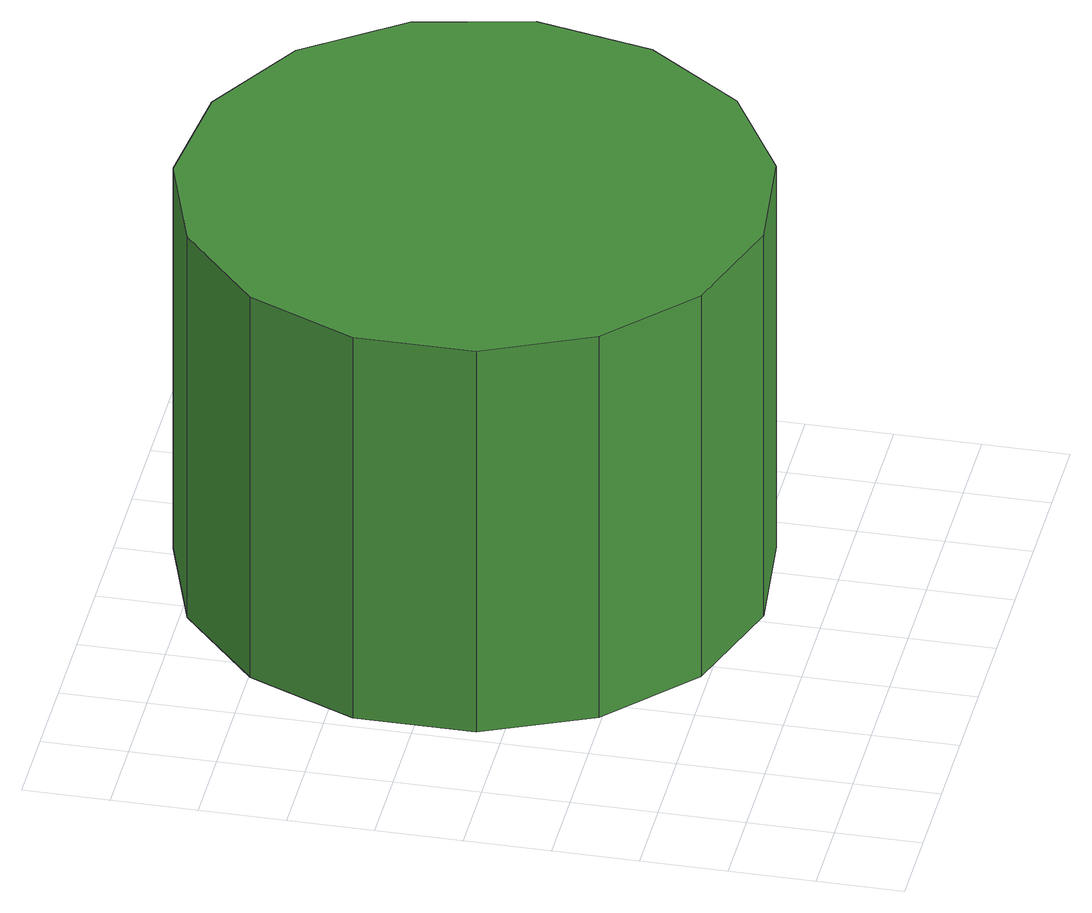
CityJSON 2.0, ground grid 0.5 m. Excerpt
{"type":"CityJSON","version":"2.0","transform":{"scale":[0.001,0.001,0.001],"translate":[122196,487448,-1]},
"CityObjects":{
"tree1":{"type":"SolitaryVegetationObject","attributes":{"function":"something"},"geometry":[{"type":"MultiSurface","lod":"1","boundaries":[[[0,1,2,3,4,5,6,7,8,9,10,11,12,13,14]],[[15,16,17,18,19,20,21,22,23,24,25,26,27,28,29]],[[0,29,28,1]],[[1,28,27,2]],[[2,27,26,3]],[[3,26,25,4]],[[4,25,24,5]],[[5,24,23,6]],[[6,23,22,7]],[[7,22,21,8]],[[8,21,20,9]],[[9,20,19,10]],[[10,19,18,11]],[[11,18,17,12]],[[12,17,16,13]],[[13,16,15,14]],[[14,15,29,0]]]}]}
},
"vertices":[
[3918,2504,3391],[3773,3187,3391],[3362,3753,3391],[2757,4102,3391],[2062,4175,3391],[1397,3959,3391],[878,3492,3391],[593,2853,3391],[593,2154,3391],[878,1516,3391],[1397,1048,3391],[2062,832,3391],[2757,905,3391],[3362,1255,3391],[3773,1820,3391],[3773,1820,865],[3362,1255,865],[2757,905,865],[2062,832,865],[1397,1048,865],[878,1516,865],[593,2154,865],[593,2853,865],[878,3492,865],[1397,3959,865],[2062,4175,865],[2757,4102,865],[3362,3753,865],[3773,3187,865],[3918,2504,865]
]}
